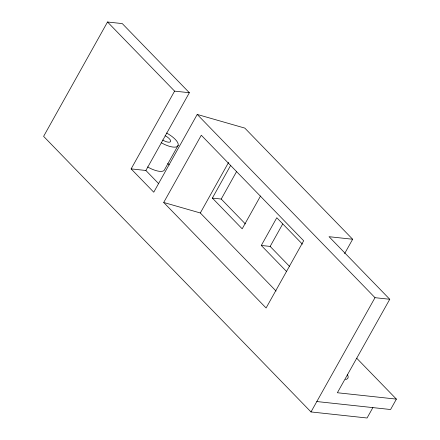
<?xml version="1.0" encoding="UTF-8"?>
<svg xmlns="http://www.w3.org/2000/svg" width="440" height="440" viewBox="0 0 440 440"><rect width="100%" height="100%" fill="white"/><g stroke="black" fill="none" stroke-linecap="round" stroke-linejoin="round"><path stroke-width="0.66" d="M189.349 92.719L174.592 91.13L131.131 168.889L145.888 170.484L189.349 92.719L122.276 23.595L107.52 22L43.61 136.362L310.998 411.939L367.065 418L372.878 407.605M178.173 145.288L164.615 169.548A15.51 5.533 29.2 0 1 147.604 166.925M344.608 253.644L352.655 239.25L244.805 128.095L197.214 114.439L153.753 192.203L131.131 168.889M163.713 202.472L201.289 135.239L303.672 240.763L266.096 307.989L163.713 202.472L200.321 212.977L276.072 291.049M200.321 212.977L228.586 162.404M260.535 195.993L242.187 228.816L212.372 198.088L230.72 165.264M212.372 198.088L221.227 199.045L236.572 171.589M286.495 271.43L261.294 245.46L276.788 217.74L302.418 244.156M261.294 245.46L270.149 246.417L282.673 224.004M310.998 411.939L375.001 297.677L389.757 299.272L337.37 392.744L396.391 399.118L390.583 409.519L316.805 401.544M352.655 239.25L329.043 236.698L389.757 299.272M107.52 22L174.592 91.13M197.214 114.439L375.001 297.677M270.149 246.417L289.608 266.475M221.227 199.045L245.361 223.922M167.75 163.471L169.186 164.951M356.692 358.204L396.391 399.118M145.888 170.484L158.736 183.728M347.341 374.55A15.51 5.533 29.2 0 1 345.499 379.489M165.127 135.702A7.013 2.502 29.2 0 1 170.566 141.592A7.013 2.502 29.2 0 1 162.696 140.047M166.551 133.018A15.51 5.533 29.2 0 1 177.986 145.739A15.51 5.533 29.2 0 1 161.161 142.67"/></g></svg>
